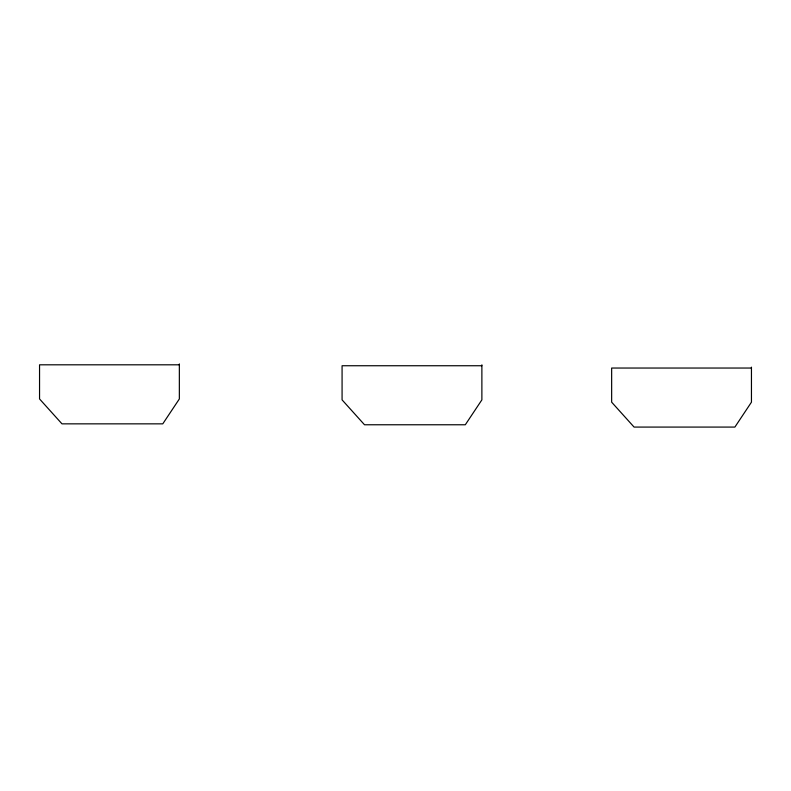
<?xml version="1.0" encoding="UTF-8"?>
<svg xmlns="http://www.w3.org/2000/svg" width="791" height="791" viewBox="0 0 791 791"><rect width="100%" height="100%" fill="white"/><g stroke="black" fill="none" stroke-linecap="round" stroke-linejoin="round"><path stroke-width="1.19" d="M179.349 364.809L39.55 364.809L39.55 398.951L61.985 423.847L162.778 423.847L179.349 398.951L179.349 363.919M481.877 365.739L342.078 365.739L342.078 399.87L364.513 424.767L465.306 424.767L481.877 399.87L481.877 364.839M751.45 368.042L611.651 368.042L611.651 402.174L634.085 427.081L734.888 427.081L751.45 402.174L751.45 367.153"/></g></svg>
